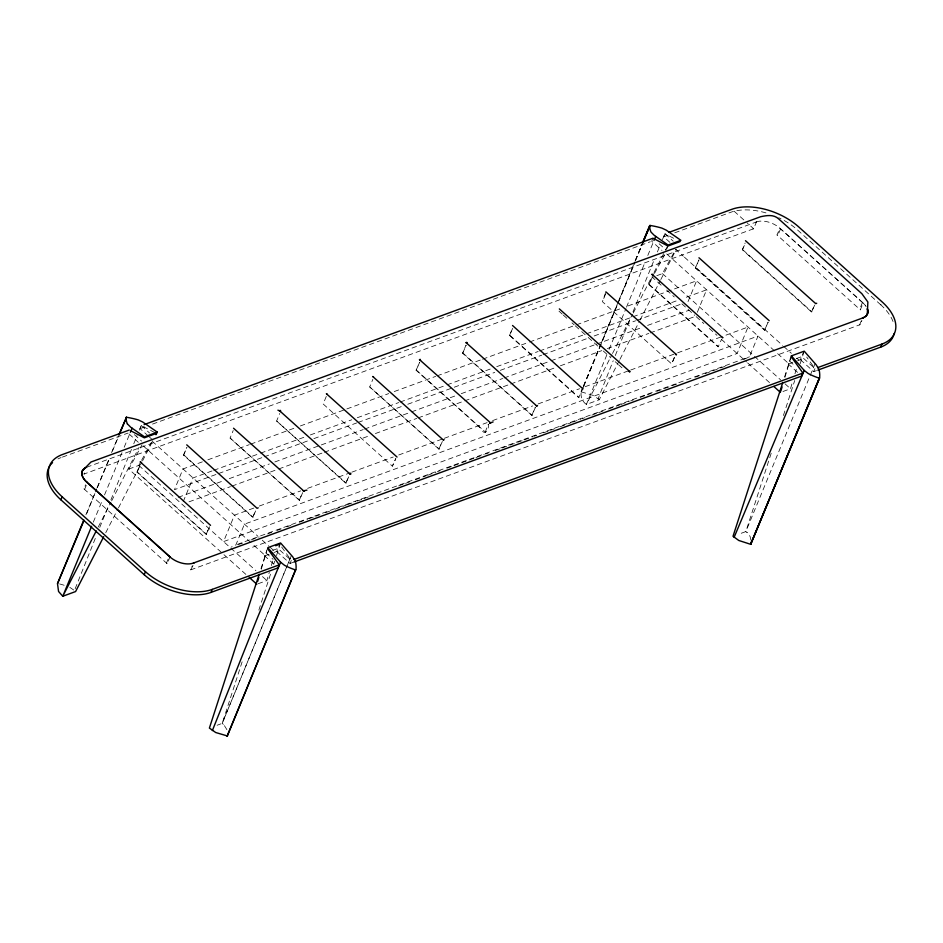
<?xml version="1.0" encoding="UTF-8"?>
<svg xmlns="http://www.w3.org/2000/svg" width="943" height="943" viewBox="0 0 943 943"><rect width="100%" height="100%" fill="white"/><g stroke="black" fill="none" stroke-linecap="round" stroke-linejoin="round"><path stroke-width="0.71" stroke-dasharray="4.71 3.54" d="M666.218 359.047L602.424 301.689L605.866 291.847M619.315 360.556L599.218 399.761L586.393 404.453C581.1 400.881 579.167 392.925 583.092 387.644M261.282 569.254L265.325 555.651L252.241 543.875M258.076 583.764L266.869 580.546L269.297 572.377M271.325 565.576L273.352 558.775M784.906 377.459L788.961 363.845L775.865 352.081M782.961 391.51L790.493 388.752L792.521 381.939M794.949 373.782L796.576 368.336M260.975 568.653L267.765 547.671M242.127 661.845L222.218 723.375L217.09 725.261M258.865 610.097L271.089 572.342M273.8 563.949L274.708 561.156M276.523 555.557L280.59 542.968M784.6 376.846L790.482 358.67M771.185 453.265L745.842 531.581L738.145 534.398M783.409 415.509L794.713 380.536M800.147 363.762L804.214 351.173M226.898 729.67L223.444 724.083M750.911 540.009L750.05 536.355L747.068 532.276M599.218 399.761L598.11 398.759L613.221 360.686M75.157 588.727L95.95 536.767M615.296 355.546L630.891 317.048M99.734 527.432L108.834 505M110.909 499.873L125.525 463.968M632.977 311.909L654.631 258.724M126.562 461.41L131.56 449.163M133.776 443.729L137.1 435.572M139.316 430.126L141.533 424.692M657.401 251.922L660.171 245.121M662.387 239.687L665.157 232.886M755.685 222.171L756.439 221.959L753.634 228.748L83.974 474.046L85.648 469.968M86.261 485.397L84.575 489.476L83.915 488.828L85.601 484.749M85.919 514.76L96.728 488.91L85.813 515.939M97.07 487.731L109.553 457.826M111.557 452.593L118.464 436.196M97.4 487.555L109.777 457.826M112.429 451.06L118.7 436.208M93.298 522.174L102.316 500.368M104.532 494.934L121.977 452.699M124.181 447.265L129.839 433.639M148.287 436.02L140.083 428.641L141.332 425.623L155.135 432.766M209.652 526.713L206.211 534.386L137.006 472.172L140.118 464.616M137.006 472.172L140.448 464.498M255.683 510.917L252.748 517.342L183.543 455.127L186.655 447.571M183.543 455.127L186.997 447.454M183.201 501.711L193.009 477.924L212.34 470.84M168.149 559.022L166.475 563.101L167.229 563.725L169.469 558.28M302.738 492.611L299.285 500.285L230.092 438.071L233.204 430.527M193.044 565.611L190.604 569.914L192.289 565.835M206.211 534.386L209.322 526.831M348.757 476.828L345.833 483.24L276.629 421.026L279.741 413.47M252.748 517.342L255.859 509.786M326.29 396.425L323.166 403.981L392.371 466.196L395.824 458.522L392.371 466.196M273.883 564.197L264.665 555.899L266.763 550.783M274.036 552.457L276.712 551.478L279.258 545.313M299.285 500.285L302.408 492.741M222.442 722.833L290.314 558.067M291.481 555.321L222.218 723.375L223.338 724.389M276.712 551.478L290.043 563.466L291.293 560.437L280.519 545.419M442.361 441.477L438.919 449.151L369.715 386.936L372.827 379.381M345.833 483.24L348.945 475.696M416.099 370.257L419.706 362.206L416.099 370.257L479.893 427.615M535.447 407.376L531.84 415.427L462.636 353.212L465.913 345.279M462.636 353.212L466.243 345.162M438.919 449.151L442.031 441.595M509.491 335.413L512.792 328.117L509.491 335.413L578.696 397.628L583.245 387.667M485.303 432.472C491.857 409.533 488.168 443.245 480.977 428.594M531.84 415.427L535.117 407.494M581.124 391.887L582.821 387.75M583.352 386.477L600.656 344.501M601.186 343.228L618.49 301.253M619.021 299.98L634.663 262.06M635.193 260.787L641.9 244.496M583.411 386.359L634.922 261.965M635.252 260.681L642.171 244.39M583.729 386.3L635.075 261.977M635.499 260.61L642.324 244.402M652.957 238.225L651.707 241.243L661.962 250.461M606.844 354.874L586.393 404.453L611.842 354.792M609.072 349.44L625.94 308.573M626.47 307.218L645.036 262.26M647.806 255.47L653.464 241.832M669.919 242.363L663.766 236.823L665.015 233.805L675.047 239.003M648.961 284.645L652.415 276.971L648.961 284.645L718.165 346.859L721.619 339.185M666.725 249.152L668.009 246.017M695.345 267.977L698.952 259.926L695.345 267.977L764.549 330.191L768.156 322.141L764.549 330.191M688.036 301.583L696.594 280.814L626.187 306.605M667.302 360.014L671.628 363.904L674.221 357.609M674.551 357.491L671.628 363.904M697.337 312.263L706.59 289.796L683.121 298.401M814.693 305.084L811.558 312.003L742.365 249.789L745.159 242.999M742.365 249.789L744.935 244.237M756.345 221.923A17.41 9.937 22.4 0 1 779.731 228.123L863.128 303.045L860.334 309.846L777.02 234.948L779.826 228.147L863.128 303.045A17.41 9.937 22.4 0 1 865.745 305.909M780.58 228.76L777.775 235.561L777.02 234.948M743.791 359.472L749.461 356.808L758.019 336.038L244.437 524.155L235.88 544.924L231.341 547.058M797.566 372.367L788.336 364.081L790.882 357.916M811.558 312.003L814.363 305.214M797.719 360.639L800.395 359.66L803.365 352.446M815.117 363.526L745.842 531.581L746.962 532.583M800.395 359.66L813.726 371.648L814.964 368.619L806.678 357.067M862.468 302.397L859.674 309.186L860.334 309.846M861.289 320.844L859.603 324.922L861.949 320.537M893.021 321.516A49.743 28.384 22.4 0 0 880.845 304.895L882.094 301.866M98.261 526.996L110.979 502.159M111.651 500.863L139.104 447.277M105.734 532.748L117.781 509.232M118.453 507.923L141.898 462.176M142.558 460.879L151.941 442.573M581.136 391.84L592.899 395.317L598.11 398.759M612.514 353.495L632.6 314.29M633.272 312.982L653.358 273.776M654.029 272.468L664.744 251.557M665.416 250.249L668.092 245.027M619.987 359.248L639.401 321.351M640.073 320.042L660.159 280.837M660.831 279.529L676.237 249.471M245.875 574.381L128.755 469.084L142.028 444.801M128.755 469.084L138.798 465.406L140.896 461.575M141.591 460.29L151.375 442.397M654.477 273.446L665.664 252.995L774.769 351.091M661.137 285.163L652.379 277.289L662.422 273.611L675.707 249.317L683.345 256.19M83.974 474.046L84.634 473.74M62.438 457.096L128.036 433.061M140.083 428.641L145.623 426.625M152.53 424.091L650.328 241.75M663.766 236.823L669.235 234.819M674.705 232.827L730.731 212.293A49.743 28.384 22.4 0 1 767.873 213.472M86.685 467.221L756.439 221.959M605.536 294.145L602.424 301.689M230.092 438.071L299.626 500.167M276.629 421.026L346.164 483.122M369.715 386.936L439.249 449.021M202.344 461.858L183.013 468.93L174.455 489.7L217.255 474.023M207.861 459.83L249.282 444.66M250.661 444.153L294.841 427.969M300.369 425.953L388.728 393.585M394.245 391.557L435.666 376.387M437.045 375.88L481.225 359.707M482.604 359.2L528.163 342.509M529.542 342.003L575.1 325.311M576.479 324.805L620.659 308.62M213.719 470.333L259.278 453.642M260.657 453.147L304.837 436.963M310.365 434.935L351.774 419.765M357.303 417.737L398.724 402.567M400.103 402.072L445.662 385.381M447.041 384.874L491.22 368.689M496.737 366.662L538.158 351.491M539.537 350.985L585.096 334.305M586.475 333.798L677.604 300.416M218.635 473.516L262.814 457.331M264.193 456.836L308.373 440.652M313.889 438.625L356.69 422.947M358.069 422.44L402.248 406.256M407.777 404.241L494.757 372.379M500.273 370.351L541.695 355.181M543.074 354.674L588.632 337.995M594.161 335.967L635.57 320.797M636.949 320.29L681.129 304.106M178.215 497.35L223.774 480.659M229.29 478.643L269.333 463.98M274.849 461.952L363.208 429.584M364.587 429.077L410.158 412.397M411.537 411.891L455.717 395.706M461.233 393.679L502.654 378.508M504.034 378.002L549.592 361.322M550.971 360.815L595.151 344.631M596.53 344.124L642.089 327.433M647.617 325.406L689.038 310.235M189.024 501.829L230.434 486.659M231.813 486.152L277.372 469.461M278.763 468.954L322.942 452.77M324.321 452.263L369.88 435.583M375.397 433.556L416.818 418.386M418.197 417.879L509.314 384.496M510.693 384.001L554.873 367.817M560.401 365.79L601.823 350.619M607.339 348.592L648.76 333.421M650.14 332.926L695.698 316.235M253.773 508.088L234.442 515.173L223.55 541.6L737.131 353.484L748.023 327.044L723.175 336.156M259.29 506.061L300.711 490.89M307.607 488.368L350.407 472.691M351.786 472.184L393.207 457.013M398.736 454.986L442.915 438.813M444.294 438.306L487.095 422.629M492.611 420.602L532.654 405.938M538.17 403.91L579.591 388.74M585.108 386.724L629.287 370.54M630.667 370.033L676.237 353.342M677.616 352.835L721.796 336.651M237.259 544.417L749.461 356.808M238.496 544.559L242.634 543.038M250.921 540.009L259.207 536.968M267.482 533.938L271.631 532.418M277.148 530.402L281.297 528.882M286.813 526.854L290.963 525.345M299.237 522.304L307.524 519.275M308.903 518.768L314.432 516.74M315.811 516.234L319.948 514.725M325.476 512.697L329.614 511.177M335.13 509.161L346.175 505.118M347.566 504.611L355.841 501.57M357.22 501.063L362.749 499.047M364.128 498.541L368.265 497.02M398.641 485.893L404.17 483.877M405.549 483.37L409.686 481.849M415.215 479.834L426.26 475.779M427.639 475.272L435.925 472.243M437.304 471.736L440.063 470.722M446.97 468.2L452.487 466.172M453.866 465.665L474.577 458.086M475.956 457.579L484.242 454.55M485.621 454.043L488.38 453.029M495.287 450.495L500.804 448.479M502.183 447.972L522.894 440.381M524.273 439.874L532.559 436.845M533.938 436.338L536.708 435.324M543.604 432.802L549.132 430.774M550.512 430.267L554.649 428.759M560.177 426.731L571.222 422.688M572.601 422.181L580.888 419.14M582.267 418.633L585.025 417.631M591.933 415.097L597.449 413.081M598.829 412.574L602.978 411.054M608.494 409.026L619.539 404.983M620.918 404.476L629.205 401.447M630.584 400.94L633.342 399.926M640.25 397.404L645.766 395.376M647.146 394.869L651.295 393.349M656.811 391.333L677.522 383.742M695.474 377.176L699.612 375.656M705.14 373.628L725.851 366.049M190.604 569.914L860.275 324.616M272.598 550.417L277.961 548.461L291.293 560.437M796.281 358.599L801.633 356.643L814.964 368.619M264.665 555.899L272.857 552.893M788.336 364.081L792.721 362.466M290.043 563.466L294.192 561.945M813.726 371.648L816.461 370.646M752.879 228.972L753.634 228.748L747.139 222.913M59.609 583.929L64.478 585.355M69.817 587.359L74.473 590.554M880.845 304.895L797.542 229.986A49.743 28.384 22.4 0 0 778.765 217.727M734.149 211.22L746.054 221.935M742.695 249.671L811.899 311.885M665.015 233.805L673.219 241.184M684.429 257.168L782.631 345.456M783.727 346.435L791.366 353.307M796.823 358.21L799.004 360.167M695.686 267.847L764.891 330.062M659.11 243.754L666.288 250.201M789.586 361.051L794.713 365.66M662.422 273.611L780.639 379.888M785.024 383.825L790.493 388.752M666.607 290.079L674.269 296.962M681.93 303.858L694.743 315.375M696.158 316.648L703.82 323.543M709.301 328.459L716.963 335.343M721.336 339.28L746.514 361.923M747.61 362.902L770.596 383.565M649.303 284.527L718.507 346.741M558.999 311.19L562.24 314.102M563.313 315.08L567.639 318.97M571.965 322.848L574.134 324.793M575.218 325.771L580.617 330.628M581.701 331.606L587.112 336.462M588.184 337.429L599.005 347.154M603.331 351.044L610.899 357.845M615.225 361.735L617.382 363.68M618.467 364.658L623.865 369.515M509.833 335.284L579.037 397.498M462.978 353.095L532.182 415.309M416.429 370.139L482.392 429.442M483.476 430.409L485.633 432.354M183.885 454.998L253.078 517.212M141.332 425.623L149.536 433.002M149.312 436.939L153.414 440.629M152.082 441.124L257.911 536.272M262.284 540.198L268.826 546.08M269.922 547.07L275.38 551.973M134.401 434.652L141.58 441.1M265.902 552.869L273.081 559.329M143.124 445.78L251.144 542.897M129.061 433.98L138.291 442.279M138.798 465.406L230.21 547.588M230.74 548.072L255.918 570.704M262.484 576.609L266.869 580.546M137.336 472.042L206.541 534.268M83.915 488.828L167.229 563.725M57.947 458.935A49.743 28.384 22.4 0 1 61.071 457.591M863.034 303.021A17.41 9.937 22.4 0 1 867.301 308.832"/><path stroke-width="1.41" d="M280.543 410.464L279.647 410.618L280.071 411.183L277.926 410.17M420.048 359.707L420.484 360.32L419.564 359.707M466.573 342.875L466.714 342.274L466.691 343.393M867.277 314.243L867.878 302.031L861.89 293.721L778.588 218.823C773.566 214.214 766.659 215.428 760.636 216.725L90.964 462.023L82.383 470.769M649.68 225.648L650.128 225.483A44.627 22.514 14.5 0 1 661.856 228.1L666.277 230.163L680.917 240.324L668.092 245.027L654.336 235.432L651 232.072A44.639 22.514 14.5 0 1 649.68 225.648L642.431 243.211M103.718 536.673L75.593 591.556L62.768 596.259L58.56 591.485L57.499 583.646L83.844 520.006M227.487 735.988L215.711 732.522L209.393 728.079L259.172 574.24M295.937 569.796L295.949 569.749A44.639 27.936 31.2 0 0 295.442 561.368L292.636 556.712L280.59 542.968L267.765 547.671L280.601 562.228L284.574 565.34A44.627 27.925 31.2 0 0 295.501 569.914L227.263 736.129M782.796 382.445L733.017 536.272L738.793 540.48L750.675 544.311L819.585 377.954A44.639 27.936 31.2 0 0 819.066 369.562L816.261 364.917L804.214 351.173L791.389 355.876L790.482 358.67M257.628 581.501L258.842 577.422M780.851 391.062L782.065 386.984M212.375 730.566L257.356 617.995L280.601 562.228M62.155 496.796L145.458 571.694A49.743 28.384 22.4 0 0 212.269 589.387L279.234 564.857L277.985 567.875L211.02 592.404A49.743 28.384 22.4 0 1 144.22 574.711L60.906 499.814L62.155 496.796A49.743 28.384 22.4 0 1 62.309 454.573L129.274 430.043M118.865 434.912L126.503 417.289A44.627 22.514 14.5 0 1 138.232 419.906L142.641 421.969L157.292 432.13L155.96 434.735M83.585 521.349L57.523 583.599M119.113 434.841L126.503 417.289M91.636 526.253L62.768 596.259L96.257 530.921M130.346 432.295L132.091 428.181M144.22 574.711L145.458 571.694M211.02 592.404L212.269 589.387M227.122 736.129L295.619 569.937M642.489 243.117L649.975 225.471M642.737 243.046L650.128 225.483M653.982 240.489L655.715 236.387M792.144 358.022L802.917 373.039L801.668 376.057L294.192 561.945M819.278 378.143L750.675 544.311L819.573 378.002M817.817 370.139L880.691 347.118L881.929 344.089A49.743 28.384 22.4 0 0 882.094 301.866L798.78 226.968A49.743 28.384 22.4 0 0 731.98 209.275L669.106 232.308M791.389 355.876L804.226 370.434L734.137 537.286M751.052 544.264L751.111 542.095M466.207 342.828L467.021 343.276M186.738 444.837L257.085 508.301L258.217 507.841M303.186 490.855L306.935 490.124M419.446 359.589L490.478 422.77L489.794 423.065L493.106 421.934M582.974 388.905L512.532 325.5M210.548 525.345L140.201 461.881M536.673 405.891L465.995 342.545M629.759 371.79L629.311 371.389M816.049 303.528L816.721 303.269M862.409 318.121L863.081 317.826A17.41 9.937 22.4 0 0 867.395 308.868M140.778 462.211L140.802 461.987M126.268 417.277L126.079 417.372A44.639 22.514 14.5 0 0 127.376 423.879M490.289 422.853L490.666 422.7M489.889 423.006L490.926 422.605M722.397 337.299L722.833 337.7M144.102 424.609L652.957 238.225L668.009 246.017L680.068 241.597M157.292 432.13L144.468 436.821L130.712 427.226L127.376 423.879M156.385 433.415L144.338 437.835L130.535 430.692M351.044 473.846L350.171 474.199L280.071 411.183M373.499 376.787L372.733 376.516M326.361 393.691L397.05 457.037M863.081 317.826L193.315 563.089A17.41 9.937 22.4 0 1 169.929 556.9L86.626 482.003A17.41 9.937 22.4 0 1 86.685 467.221M275.662 545.738L279.682 544.264M294.051 559.435L802.917 373.039M817.699 367.617L881.929 344.089M350.313 474.105L349.723 473.799M675.518 354.462L676.461 354.662L605.866 291.847M676.426 354.674L675.848 354.344M193.409 563.112L194.164 562.9M279.823 410.735L280.519 411.584M279.647 410.618L280.472 410.653M443.139 439.579L444.118 439.744L443.351 440.051L372.909 376.634M628.969 371.518L629.912 371.707L559.329 308.903M651.99 274.236L722.644 337.724M169.268 556.299L170.023 556.924L86.721 482.026A17.41 9.937 22.4 0 1 85.342 467.893M815.73 303.634L745.489 240.701M769.193 320.679L698.952 257.757M652.356 274.613L652.851 275.203L652.155 274.354M773.885 386.524L780.45 392.429M326.95 394.021L327.398 394.422M303.964 491.126L233.534 428.228M249.164 577.34L256.826 584.224M804.226 370.434L808.21 373.534A44.627 27.925 31.2 0 0 819.125 378.119M86.721 482.026L87.381 482.675M420.142 360.438L419.659 359.884C421.144 358.423 418.716 360.096 420.484 360.32M140.401 462.141L140.896 462.73M267.635 548.685L278.409 563.702M60.906 499.814A49.743 28.384 22.4 0 1 50.038 465.583M50.792 464.569A49.743 28.384 22.4 0 1 52.537 462.659M894.188 333.457A49.743 28.384 22.4 0 1 880.691 347.118M867.301 308.832A17.41 9.937 22.4 0 1 862.986 317.803M304.495 490.89L303.717 491.197L304.495 490.89M537.463 405.561L536.437 405.95L537.463 405.561"/></g></svg>
